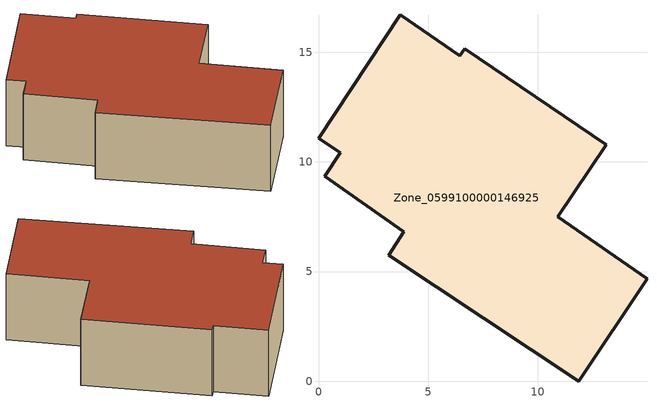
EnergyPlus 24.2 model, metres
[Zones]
Zone_0599100000146925
 floor ground (C_G): 3.9,6.82 0.29,9.35 0.99,10.42 0,11.07 3.73,16.71 6.45,14.84 6.67,15.17 13.13,10.78 10.91,7.5 14.98,4.67 11.87,0 3.2,5.75 z0
 wall outside (C_F): 6.45,14.84 3.73,16.71 0,11.07 0.99,10.42 0.29,9.35 3.9,6.82 3.2,5.75 11.87,0 14.98,4.67 10.91,7.5 13.13,10.78 6.67,15.17 6.45,14.84 z0:4.76
 roof outside (C_R): 10.91,7.5 13.13,10.78 6.67,15.17 6.45,14.84 3.73,16.71 0,11.07 0.99,10.42 0.29,9.35 3.9,6.82 3.2,5.75 11.87,0 14.98,4.67 z4.76
[BUILDING]
Pand.0599100000146925: North Axis=0; Terrain=City; Loads Convergence Tolerance Value=0.04; Temperature Convergence Tolerance Value=0.4; Solar Distribution=FullExterior; Maximum Number of Warmup Days=25; Minimum Number of Warmup Days=1
[Site:Location]
Rotterdam.The.Hague.AP_ZH_NLD Design_Conditions: Latitude=51.96; Longitude=4.45; Time Zone=1; Elevation=-4.5
[SITE:GROUNDTEMPERATURE:BUILDINGSURFACE]
18, 18, 18, 18, 18, 18, 18, 18, 18, 18, 18, 18
[MATERIAL] Thermal Absorptance=0.9; Solar Absorptance=0.7; Visible Absorptance=0.7
Name | Roughness | Thickness | Conductivity | Density | Specific Heat
G.D.1965 | MediumSmooth | 0.15 | 1 | 540 | 1210
F.D.1965 | Rough | 0.3 | 0.857143 | 1920 | 840
R.D.1965 | MediumRough | 0.2 | 0.08 | 1500 | 1000
[CONSTRUCTION]
C_G: G.D.1965
C_F: F.D.1965
C_R: R.D.1965
[ZONE]
Zone_0599100000146925: Type=1; Multiplier=1; Ceiling Height=Autocalculate; Volume=Autocalculate; Floor Area=autocalculate; Part of Total Floor Area=Yes
[ZONEINFILTRATION:DESIGNFLOWRATE]
Infil_Zone_0599100000146925: Zone or ZoneList or Space or SpaceList=Zone_0599100000146925; Schedule=AlwaysOn; Design Flow Rate Calculation Method=Flow/Area; Flow Rate per Floor Area=0.0042; Constant Term Coefficient=1; Temperature Term Coefficient=0; Velocity Term Coefficient=0; Velocity Squared Term Coefficient=0
[HVACTEMPLATE:ZONE:IDEALLOADSAIRSYSTEM]
Zone_0599100000146925: Maximum Heating Supply Air Temperature=50; Minimum Cooling Supply Air Temperature=13; Maximum Heating Supply Air Humidity Ratio=0.0156; Minimum Cooling Supply Air Humidity Ratio=0.0077; Heating Limit=NoLimit; Cooling Limit=NoLimit; Dehumidification Control Type=ConstantSensibleHeatRatio; Cooling Sensible Heat Ratio=0.7; Dehumidification Setpoint=60; Humidification Control Type=None; Humidification Setpoint=30; Outdoor Air Method=None; Outdoor Air Flow Rate per Person=0.00944; Outdoor Air Flow Rate per Zone Floor Area=0; Outdoor Air Flow Rate per Zone=0; Demand Controlled Ventilation Type=None; Outdoor Air Economizer Type=NoEconomizer; Heat Recovery Type=None; Sensible Heat Recovery Effectiveness=0.7; Latent Heat Recovery Effectiveness=0.65
[ZONECONTROL:THERMOSTAT]
ThermostatControl_Zone_0599100000146925: Zone or ZoneList=Zone_0599100000146925; Control Type Schedule=DualSetpointControlType; Control 1=Thermostat_Zone_0599100000146925; Temperature Difference Between Cutout And Setpoint=0
[THERMOSTATSETPOINT:DUALSETPOINT]
Thermostat_Zone_0599100000146925: Heating Setpoint Temperature Schedule=HeatingSetpoint_Zone_0599100000146925; Cooling Setpoint Temperature Schedule=CoolingSetpoint_Zone_0599100000146925
[SCHEDULE:COMPACT]
HeatingSetpoint_Zone_0599100000146925: Through: 12/31, For: AllDays, Until: 24:00, 21
CoolingSetpoint_Zone_0599100000146925: Through: 12/31, For: AllDays, Until: 24:00, 24
DualSetpointControlType: Through: 12/31, For: AllDays, Until: 24:00, 4
AlwaysOn: Through: 12/31, For: AllDays, Until: 24:00, 1
